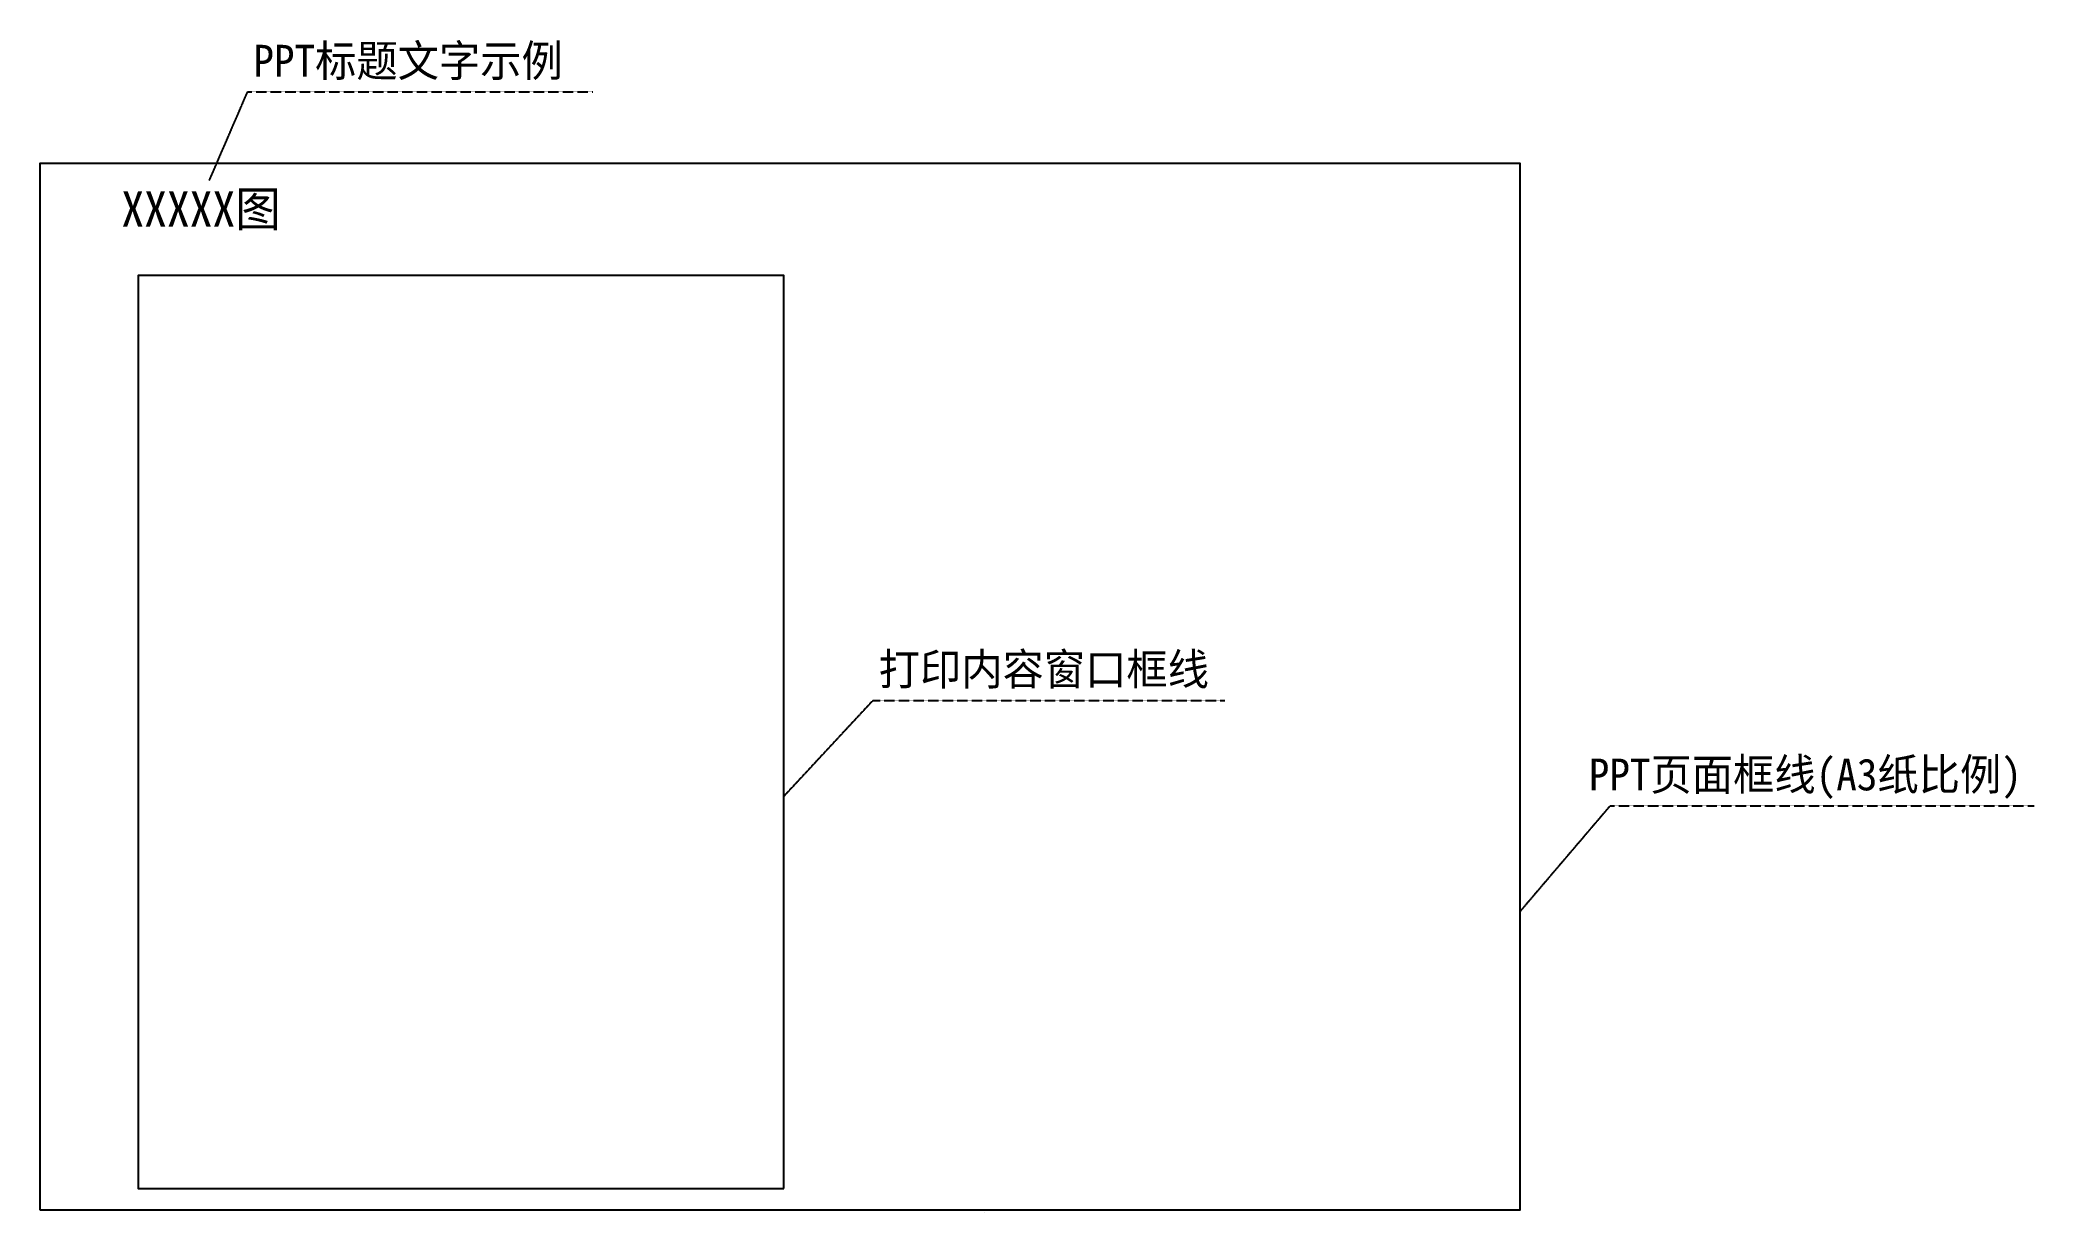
# Model space of a CAD drawing. Header units: millimetres. Extents: x 0 to 56584, y -63 to 33211.
import ezdxf

# ---------------------------------------------------------------- set-up
doc = ezdxf.new("R2010")
doc.units = ezdxf.units.MM
doc.linetypes.add('__DASH', pattern=[0.35, 0.25, -0.1])
doc.layers.add('WALL', color=7, linetype='Continuous')
for name, color, linetype, plot in [('天华PPT文字', 3, 'Continuous', False), ('天华PPT框线', 7, 'Continuous', False), ('天华打印窗口线', 6, 'Continuous', False), ('文字说明', 2, 'Continuous', False)]:
    doc.layers.add(name, color=color, linetype=linetype, plot=plot)
doc.styles.add('_TEL_DIM', font='SIMPLEX', dxfattribs={"width": 0.8, "height": 3.5, "bigfont": 'HZTXT'})
doc.styles.add('黑体', font='simhei.ttf', dxfattribs={"width": 0.95})

# ---------------------------------------------------------------- blocks, each defined once
blk = doc.blocks.new('图层框线示例')
at = {"layer": '天华PPT框线'}
blk.add_lwpolyline([(0, 0), (42000, 0), (42000, 29700), (0, 29700)], close=True, dxfattribs=at)
at = {"layer": '天华打印窗口线'}
blk.add_lwpolyline([(21112, 607), (21112, 26523), (2788, 26523), (2788, 607)], close=True, dxfattribs=at)
at = {"layer": '文字说明', "linetype": '__DASH', "elevation": 0}
blk.add_lwpolyline([(4810, 29223), (5893, 31732), (15687, 31732)], dxfattribs=at)
at = {"layer": '文字说明', "linetype": '__DASH'}
for points in [[(21112, 11743), (23638, 14462), (33621, 14462)], [(42000, 8470), (44559, 11473), (56584, 11473)]]:
    blk.add_lwpolyline(points, dxfattribs=at)
at = {"layer": 'WALL', "color": 0, "style": '_TEL_DIM', "width": 0.8}
blk.add_text('1', height=3.96, rotation=90, dxfattribs=at).set_placement((26794, -64))
at = {"layer": '天华PPT文字', "style": '黑体', "width": 0.95}
blk.add_text('XXXXX图 ', height=1000, dxfattribs=at).set_placement((2312, 27910, 0))
at = {"layer": '文字说明', "style": '黑体', "width": 0.95}
for s, height, p in [('PPT标题文字示例', 904, (6057, 32167, 0)), ('打印内容窗口框线', 904, (23801, 14896)), ('PPT页面框线(A3纸比例)', 904.05, (43947, 11908))]:
    blk.add_text(s, height=height, dxfattribs=at).set_placement(p)

msp = doc.modelspace()

# ---------------------------------------------------------------- block references
msp.add_blockref('图层框线示例', (0, 0))

doc.saveas('drawing.dxf')
